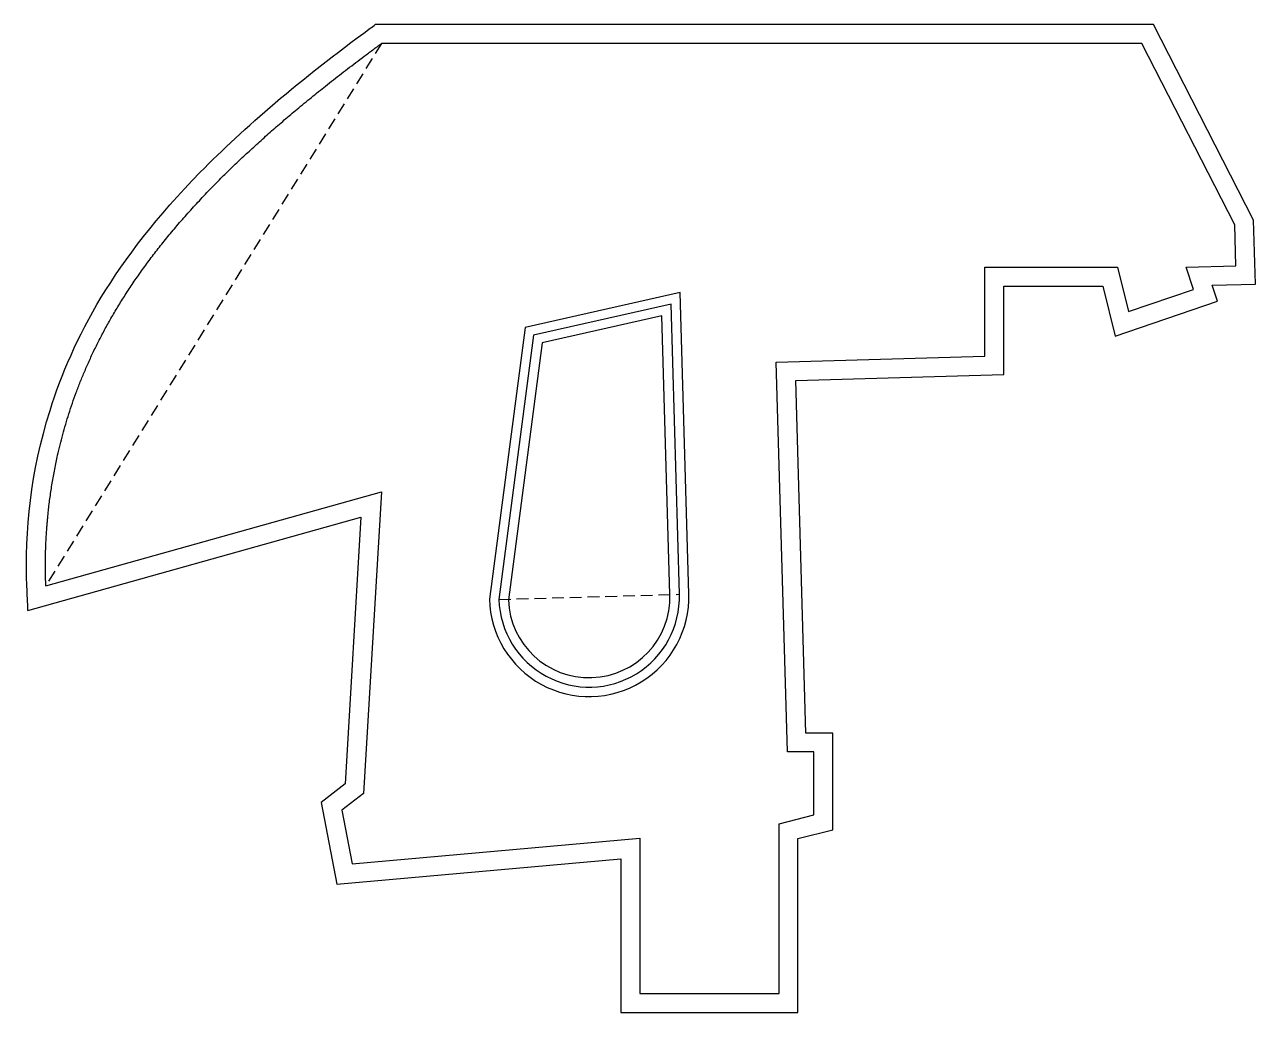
# Model space of a CAD drawing. Header units: millimetres. Extents: x -25.9 to 26.2, y -21.8 to 20.
import ezdxf

# ---------------------------------------------------------------- set-up
doc = ezdxf.new("R2010")
doc.units = ezdxf.units.MM
doc.linetypes.add('DASHED', pattern=[0.75, 0.5, -0.25])
doc.layers.get('0').update_dxf_attribs({"linetype": 'CONTINUOUS'})

msp = doc.modelspace()

# ---------------------------------------------------------------- linework, layer by layer
for p, q in [((21.887, 19.957), (-11.023, 19.957)), ((26.118, 11.686), (21.887, 19.957)), ((21.397, 19.157), (-10.762, 19.157)), ((25.323, 11.483), (21.397, 19.157)), ((25.373, 9.757), (25.323, 11.483)), ((26.196, 8.981), (26.118, 11.686)), ((14.76, 5.937), (14.76, 9.696)), ((14.76, 9.696), (20.364, 9.696)), ((20.364, 9.696), (20.834, 7.816)), ((23.262, 9.696), (25.373, 9.757)), ((23.584, 8.756), (23.262, 9.696)), ((15.56, 5.159), (15.56, 8.896)), ((15.56, 8.896), (19.739, 8.896)), ((19.739, 8.896), (20.269, 6.778)), ((24.37, 8.928), (26.196, 8.981)), ((24.599, 8.258), (24.37, 8.928)), ((20.834, 7.816), (23.584, 8.756)), ((20.269, 6.778), (24.599, 8.258)), ((5.934, 5.681), (14.76, 5.937)), ((6.411, -10.815), (5.934, 5.681)), ((6.757, 4.905), (15.56, 5.159)), ((7.188, -10.015), (6.757, 4.905)), ((-24.953, -3.779), (-10.762, 0.196)), ((-10.762, 0.196), (-11.517, -12.565)), ((-25.71, -4.822), (-11.627, -0.877)), ((-11.627, -0.877), (-12.294, -12.157)), ((8.324, -10.015), (7.188, -10.015)), ((8.324, -14.103), (8.324, -10.015)), ((7.524, -10.815), (6.411, -10.815)), ((7.524, -13.479), (7.524, -10.815)), ((-12.294, -12.157), (-13.309, -12.951)), ((-13.309, -12.951), (-12.643, -16.407)), ((-11.517, -12.565), (-12.431, -13.28)), ((-12.431, -13.28), (-11.994, -15.546)), ((6.051, -13.847), (7.524, -13.479)), ((6.051, -17.986), (6.051, -13.847)), ((-11.994, -15.546), (0.162, -14.461)), ((0.162, -14.461), (0.162, -17.937)), ((6.851, -14.472), (8.324, -14.103)), ((6.851, -17.986), (6.851, -14.472)), ((-12.643, -16.407), (-0.638, -15.336)), ((-0.638, -15.336), (-0.638, -17.937)), ((-0.638, -17.937), (-0.638, -21.831)), ((0.162, -17.937), (0.162, -21.031)), ((6.051, -21.031), (6.051, -17.986)), ((6.851, -21.831), (6.851, -17.986)), ((0.162, -21.031), (6.051, -21.031)), ((-0.638, -21.831), (6.851, -21.831))]:
    msp.add_line(p, q)
at = {"linetype": 'DASHED'}
for p, q in [((-10.762, 19.157), (-24.953, -3.779)), ((-5.793, -4.364), (1.839, -4.143))]:
    msp.add_line(p, q, dxfattribs=at)
for points in [[(2.239, -4.132), (1.87, 8.626), (-4.689, 7.147), (-6.194, -4.343, 1.003884)], [(-4.328, 6.818), (-5.793, -4.364, 1), (1.839, -4.143), (1.484, 8.129)], [(1.439, -4.155), (1.098, 7.632), (-3.968, 6.489), (-5.393, -4.383, 0.995471)]]:
    msp.add_lwpolyline(points, format="xyb", close=True)
msp.add_open_spline([(-25.71, -4.822), (-25.724, -4.486), (-25.738, -4.149), (-25.752, -3.813), (-25.851, -1.44), (-25.594, 1.019), (-24.773, 3.637), (-23.813, 6.701), (-22.074, 9.974), (-18.422, 13.71), (-16.57, 15.604), (-14.209, 17.624), (-11.234, 19.803), (-11.164, 19.854), (-11.094, 19.906), (-11.023, 19.957)], degree=3, knots=[-0.053362, -0.053362, -0.053362, -0.053362, 0, 0, 0, 0.361942, 0.361942, 0.361942, 0.785362, 0.785362, 0.785362, 1, 1, 1, 1.005123, 1.005123, 1.005123, 1.005123])
msp.add_open_spline([(-24.953, -3.779), (-24.984, -3.023), (-24.978, -1.49), (-24.759, 0.864), (-24.02, 4.123), (-21.988, 8.495), (-18.916, 12.379), (-15.39, 15.62), (-12.41, 17.95), (-10.762, 19.157)], degree=5)

doc.saveas('drawing.dxf')
